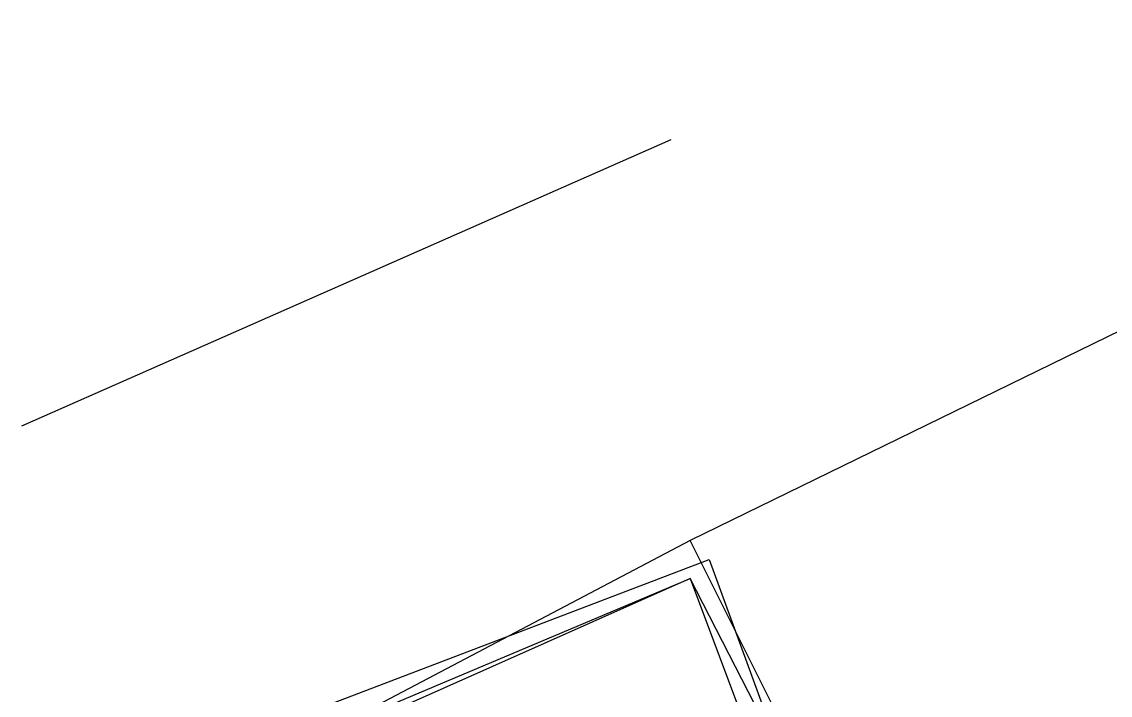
# Model space of a CAD drawing. Header units: feet. Extents: x -84 to 198, y -22 to 181.
# Drawn here: x 98.773 to 99.533, y 23.656 to 24.127 of the extents above; entities that cross this region are included whole.
import ezdxf

# ---------------------------------------------------------------- set-up
doc = ezdxf.new("R2010")
doc.units = ezdxf.units.FT
doc.layers.add('A-LINEA', color=7, linetype='CONTINUOUS')

msp = doc.modelspace()

# ---------------------------------------------------------------- linework, layer by layer
at = {"layer": 'A-LINEA'}
for p, q in [((102.5733, 25.3911), (99.24, 23.7644)), ((102.5733, 25.3911), (99.24, 23.7644)), ((98.7733, 23.8444), (99.2267, 24.0444)), ((98.7733, 23.8444), (99.2267, 24.0444))]:
    msp.add_line(p, q, dxfattribs=at)
for points in [[(99.24, 23.7644), (98.9867, 23.6311), (99.24, 23.1111), (99.5067, 23.2311), (99.24, 23.7644)], [(99.24, 23.7644), (98.9867, 23.6311), (99.24, 23.1111), (99.5067, 23.2311), (99.24, 23.7644)], [(98.9733, 23.6444), (99.2533, 23.7511), (99.4533, 23.2044), (99.1867, 23.0978), (98.9733, 23.6444)], [(98.9733, 23.6444), (99.2533, 23.7511), (99.4533, 23.2044), (99.1867, 23.0978), (98.9733, 23.6444)], [(98.9867, 23.6311), (99.24, 23.7378), (99.44, 23.2044), (99.1867, 23.1111), (98.9867, 23.6311)], [(98.9867, 23.6311), (99.24, 23.7378), (99.44, 23.2044), (99.1867, 23.1111), (98.9867, 23.6311)], [(99.24, 23.7378), (99, 23.6311), (99.24, 23.1244), (99.4933, 23.2444), (99.24, 23.7378)], [(99.24, 23.7378), (99, 23.6311), (99.24, 23.1244), (99.4933, 23.2444), (99.24, 23.7378)]]:
    msp.add_lwpolyline(points, dxfattribs=at)

doc.saveas('drawing.dxf')
